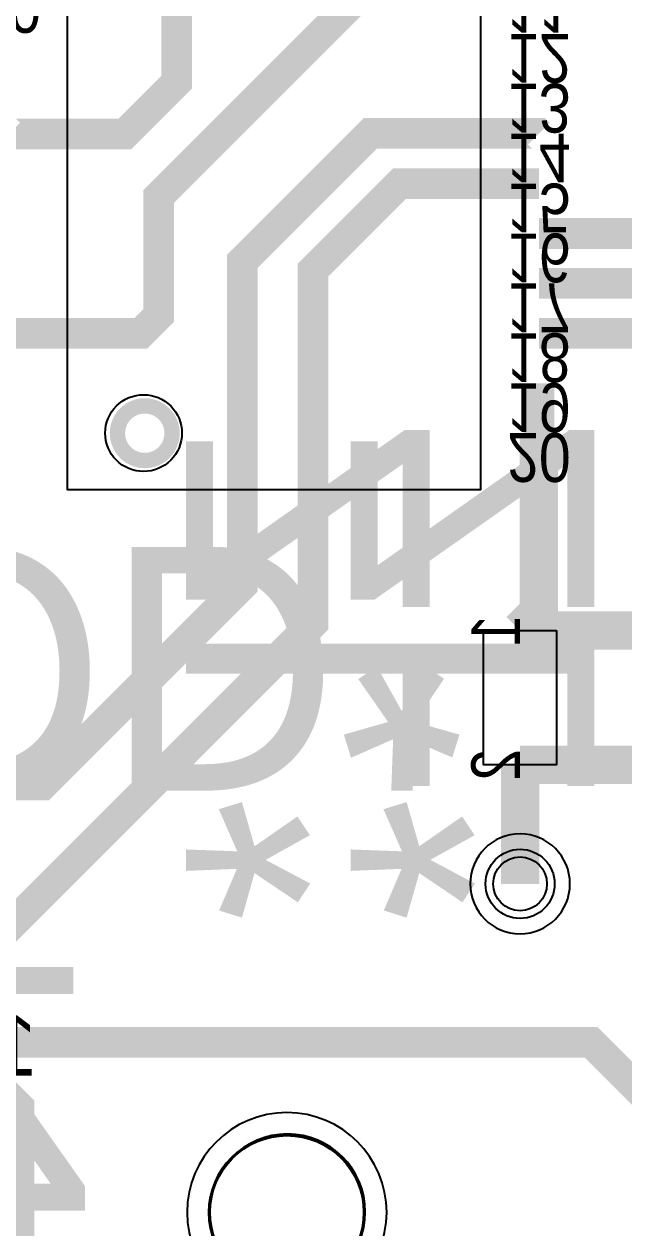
# Model space of a CAD drawing. Extents: x -41 to 146, y -37 to 163.
# Drawn here: x 82.2 to 90.01, y 96.13 to 111.81 of the extents above; entities that cross this region are included whole.
import ezdxf
from ezdxf.enums import TextEntityAlignment as Align

# ---------------------------------------------------------------- set-up
doc = ezdxf.new("R2010")
doc.units = 0
for name, color, linetype in [('BOARD_GEOMETR_SOLDERMASK_BOTTO', 1, 'CONTINUOUS'), ('BOARD_GEOMETRY_SOLDERMASK_TOP', 2, 'CONTINUOUS'), ('ETCH_BOTTOM', 7, 'CONTINUOUS'), ('ETCH_GND', 5, 'CONTINUOUS'), ('ETCH_PWR', 6, 'CONTINUOUS'), ('ETCH_TOP', 4, 'CONTINUOUS'), ('MANUFACTURING_NO_PROBE_BOTTOM', 8, 'CONTINUOUS'), ('PACKAGE_GEOMETRY_ASSEMBLY_TOP', 12, 'CONTINUOUS'), ('PACKAGE_GEOMETRY_PIN_NUMBER', 10, 'CONTINUOUS'), ('PIN_SOLDERMASK_BOTTOM', 17, 'CONTINUOUS'), ('PIN_SOLDERMASK_TOP', 18, 'CONTINUOUS'), ('REF_DES_SILKSCREEN_TOP', 24, 'CONTINUOUS')]:
    doc.layers.add(name, color=color, linetype=linetype)

# ---------------------------------------------------------------- blocks, each defined once
blk = doc.blocks.new('VIA0700X0300')
at = {"layer": 'ETCH_BOTTOM'}
blk.add_circle((0, 0), 0.35, dxfattribs=at)
at = {"layer": 'ETCH_GND'}
blk.add_circle((0, 0), 0.35, dxfattribs=at)
at = {"layer": 'ETCH_PWR'}
blk.add_circle((0, 0), 0.35, dxfattribs=at)
at = {"layer": 'ETCH_TOP'}
blk.add_circle((0, 0), 0.35, dxfattribs=at)
at = {"layer": 'PIN_SOLDERMASK_BOTTOM'}
blk.add_circle((0, 0), 0.45, dxfattribs=at)
at = {"layer": 'PIN_SOLDERMASK_TOP'}
blk.add_circle((0, 0), 0.45, dxfattribs=at)
blk = doc.blocks.new('VIA2000X1200_F399')
at = {"layer": 'ETCH_BOTTOM'}
blk.add_circle((0, 0), 1, dxfattribs=at)
at = {"layer": 'ETCH_GND'}
blk.add_circle((0, 0), 1, dxfattribs=at)
at = {"layer": 'ETCH_PWR'}
blk.add_circle((0, 0), 1, dxfattribs=at)
at = {"layer": 'ETCH_TOP'}
blk.add_circle((0, 0), 1, dxfattribs=at)
blk = doc.blocks.new('F56')
at = {"layer": 'PACKAGE_GEOMETRY_ASSEMBLY_TOP'}
blk.add_lwpolyline([(0, -0.475), (1.75, -0.475), (1.75, 0.475), (0, 0.475)], close=True, dxfattribs=at)
at = {"layer": 'REF_DES_SILKSCREEN_TOP', "width": 0.991811}
blk.add_text('ZL*', height=3.175, dxfattribs=at).set_placement((-2.747, 1.179))
blk = doc.blocks.new('F64')
at = {"layer": 'PACKAGE_GEOMETRY_ASSEMBLY_TOP'}
blk.add_lwpolyline([(0.76, -6.59), (6.14, -6.59), (6.14, 0.74), (0.76, 0.74)], close=True, dxfattribs=at)
blk.add_lwpolyline([(1.75, 0.5, 0.414214), (1.25, 0, 0.414214), (1.75, -0.5, 0.414214), (2.25, 0, 0.414214), (1.75, 0.5)], format="xyb", close=True, dxfattribs=at)
at = {"layer": 'REF_DES_SILKSCREEN_TOP', "width": 0.991811}
blk.add_text('DD*', height=3.175, dxfattribs=at).set_placement((-1.79, 1.482))

msp = doc.modelspace()

# ---------------------------------------------------------------- linework, layer by layer
at = {"layer": 'BOARD_GEOMETR_SOLDERMASK_BOTTO'}
msp.add_lwpolyline([(86.6282, 96.3262, 1), (84.6026, 96.3262, 1)], format="xyb", close=True, dxfattribs=at)
at = {"layer": 'BOARD_GEOMETRY_SOLDERMASK_TOP'}
msp.add_lwpolyline([(86.644, 96.3367, 1), (84.6184, 96.3367, 1)], format="xyb", close=True, dxfattribs=at)
at = {"layer": 'ETCH_BOTTOM'}
for points, const_width in [([(86.7626, 114.4381), (86.7626, 112.3718), (83.9512, 109.5604), (83.9512, 108.0083), (83.7216, 107.7787), (82.0058, 107.7787)], 0.4), ([(84.187, 114.4346), (84.187, 111.0513), (83.5104, 110.3747), (82.0098, 110.3747), (82.0058, 110.3787)], 0.4), ([(74.2936, 109.3543), (74.2936, 103.7735), (76.1714, 101.8957), (82.4375, 101.8957), (85.0434, 104.5016), (85.0434, 108.7172), (86.7105, 110.3843), (88.9002, 110.3843), (88.9058, 110.3787)], 0.4), ([(88.9058, 109.7287), (87.0896, 109.7287), (85.9631, 108.6022), (85.9631, 104.0033), (81.7365, 99.7767), (75.4288, 99.7767)], 0.4), ([(88.9058, 109.0787), (91.5993, 109.0787), (93.516, 107.162), (93.516, 84.9536), (95.2646, 83.205), (95.28, 83.205)], 0.4), ([(95.28, 80.435), (92.4415, 83.2735), (92.4415, 107.0293), (91.0421, 108.4287), (88.9058, 108.4287)], 0.4), ([(88.9058, 107.7787), (90.2358, 107.7787), (90.7728, 107.2417)], 0.4), ([(88.9058, 106.4787), (88.9058, 107.1287)], 0.4), ([(88.9058, 106.4787), (88.9058, 104.1525), (88.6611, 103.9078)], 0.5), ([(88.6611, 103.9078), (90.8068, 103.9078), (90.807, 103.908)], 0.5), ([(88.6611, 102.1578), (90.8068, 102.1578), (90.807, 102.158)], 0.5), ([(88.6611, 102.1578), (88.6611, 100.608)], 0.5), ([(80.6327, 98.5444), (89.5864, 98.5444), (91.2237, 96.9071), (91.2237, 71.9548), (92.7463, 70.4322), (92.7463, 62.9209), (94.4814, 61.1858), (94.4814, 47.5328), (99.6829, 42.3313), (99.6829, 35.4919), (98.751, 34.56), (96.27, 34.56)], 0.4), ([(82.1309, 95.1715), (82.1309, 97.7027), (81.9392, 97.8944), (80.6327, 97.8944)], 0.4)]:
    msp.add_lwpolyline(points, dxfattribs=dict(at, const_width=const_width))
at = {"layer": 'ETCH_PWR'}
for points in [[(88.6611, 101.2581, 1), (88.6611, 99.9579, 1)], [(85.6231, 97.6285, 1), (85.6231, 95.0283, 1)]]:
    msp.add_lwpolyline(points, format="xyb", close=True, dxfattribs=at)
at = {"layer": 'MANUFACTURING_NO_PROBE_BOTTOM', "const_width": 0.2}
msp.add_lwpolyline([(84.1272, 106.478, 1), (83.4154, 106.478, 1)], format="xyb", close=True, dxfattribs=at)

# ---------------------------------------------------------------- block references
at = {"xscale": -1}
for name, p, rotation in [('F64', (82.0058, 106.4787), 180), ('F56', (90.807, 103.908), 90), ('F56', (88.6611, 103.9078), 90)]:
    msp.add_blockref(name, p, dxfattribs=dict(at, rotation=rotation))
msp.add_blockref('F56', (80.3781, 95.1715), dxfattribs=at)
at = {"layer": 'ETCH_TOP'}
for name, p in [('VIA0700X0300', (44.9586, 109.7136)), ('VIA0700X0300', (38.4914, 109.7093)), ('VIA0700X0300', (60.1721, 109.255)), ('VIA0700X0300', (61.8974, 108.371)), ('VIA0700X0300', (44.8805, 107.4334)), ('VIA0700X0300', (54.7377, 106.713)), ('VIA0700X0300', (38.2928, 106.2272)), ('VIA0700X0300', (73.0099, 105.6835)), ('VIA0700X0300', (69.2671, 105.4085)), ('VIA0700X0300', (66.8973, 105.2106)), ('VIA0700X0300', (58.1212, 104.6933)), ('VIA0700X0300', (55.2661, 104.6933)), ('VIA0700X0300', (63.3379, 103.4908)), ('VIA0700X0300', (56.3775, 103.007)), ('VIA0700X0300', (42.8701, 102.0624)), ('VIA0700X0300', (88.6611, 100.608)), ('VIA0700X0300', (52.0561, 100.4303)), ('VIA0700X0300', (63.199, 97.2688)), ('VIA2000X1200_F399', (85.6231, 96.3284)), ('VIA0700X0300', (42.8204, 96.1697)), ('VIA0700X0300', (52.0561, 95.7157)), ('VIA0700X0300', (59.5927, 95.6681)), ('VIA0700X0300', (82.1309, 95.1715)), ('VIA0700X0300', (75.4363, 95.1388)), ('VIA2000X1200_F399', (64.0625, 94.1443)), ('VIA0700X0300', (43.0793, 94.1327))]:
    msp.add_blockref(name, p, dxfattribs=at)

# ---------------------------------------------------------------- texts
at = {"layer": 'MANUFACTURING_NO_PROBE_BOTTOM', "text_generation_flag": 2}
msp.add_text('1', height=0.7874, dxfattribs=at).set_placement((82.3777, 98.1086))
at = {"layer": 'PACKAGE_GEOMETRY_PIN_NUMBER', "text_generation_flag": 2, "width": 0.88}
for s, rotation, p in [('10', 180, (82.0058, 112.3287)), ('11', 180, (88.9058, 112.3287)), ('12', 180, (88.9058, 111.6787)), ('13', 180, (88.9058, 111.0287)), ('14', 180, (88.9058, 110.3787)), ('15', 180, (88.9058, 109.7287)), ('16', 180, (88.9058, 109.0787)), ('17', 180, (88.9058, 108.4287)), ('18', 180, (88.9058, 107.7787)), ('19', 180, (88.9058, 107.1287)), ('20', 180, (88.9058, 106.4787)), ('1', 90, (88.6611, 103.9078)), ('2', 90, (88.6611, 102.1578))]:
    msp.add_text(s, height=0.635, rotation=rotation, dxfattribs=at).set_placement(p, align=Align.CENTER)

doc.saveas('drawing.dxf')
